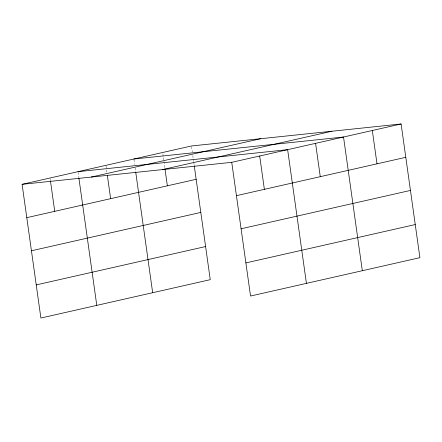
<?xml version="1.0" encoding="UTF-8"?>
<svg xmlns="http://www.w3.org/2000/svg" width="442" height="442" viewBox="0 0 442 442"><rect width="100%" height="100%" fill="white"/><g stroke="black" fill="none" stroke-linecap="round" stroke-linejoin="round"><path stroke-width="0.33" stroke-dasharray="2.21 1.66" d="M191.557 146.65L192.325 152.092M192.8 155.496L193.662 161.617M193.756 162.297L194.137 165.015M162.86 153.849L164.872 168.137M133.976 159.689L134.644 164.452M135.125 167.855L135.6 171.253M106.03 166.021L106.892 172.142M78.085 172.347L78.753 177.109M50.139 178.678L50.333 180.038"/><path stroke-width="0.66" d="M194.237 165.7L210.254 279.67L40.891 318.025L22.1 184.325L191.463 145.97L401.109 123.975L419.9 257.675L250.537 296.029L231.746 162.33L401.109 123.975M91.284 177.065L260.647 138.711M162.562 169.59L331.925 131.235M26.785 217.657L196.149 179.303M236.431 195.662L405.795 157.308M31.437 250.78L200.801 212.425M241.089 228.785L410.447 190.43M36.233 284.902L205.596 246.548M245.885 262.907L415.248 224.553M133.882 159.01L343.528 137.02L362.318 270.714M77.991 171.667L287.637 149.678L306.428 283.372M22.1 184.325L231.746 162.33M372.319 130.5L377.004 163.827M315.582 143.346L320.268 176.678M259.692 156.004L264.377 189.336M164.965 168.816L167.358 185.822M135.694 171.938L152.667 292.709M107.367 175.546L110.622 198.673M78.853 177.789L96.781 305.367M50.427 180.717L54.731 211.331"/></g></svg>
